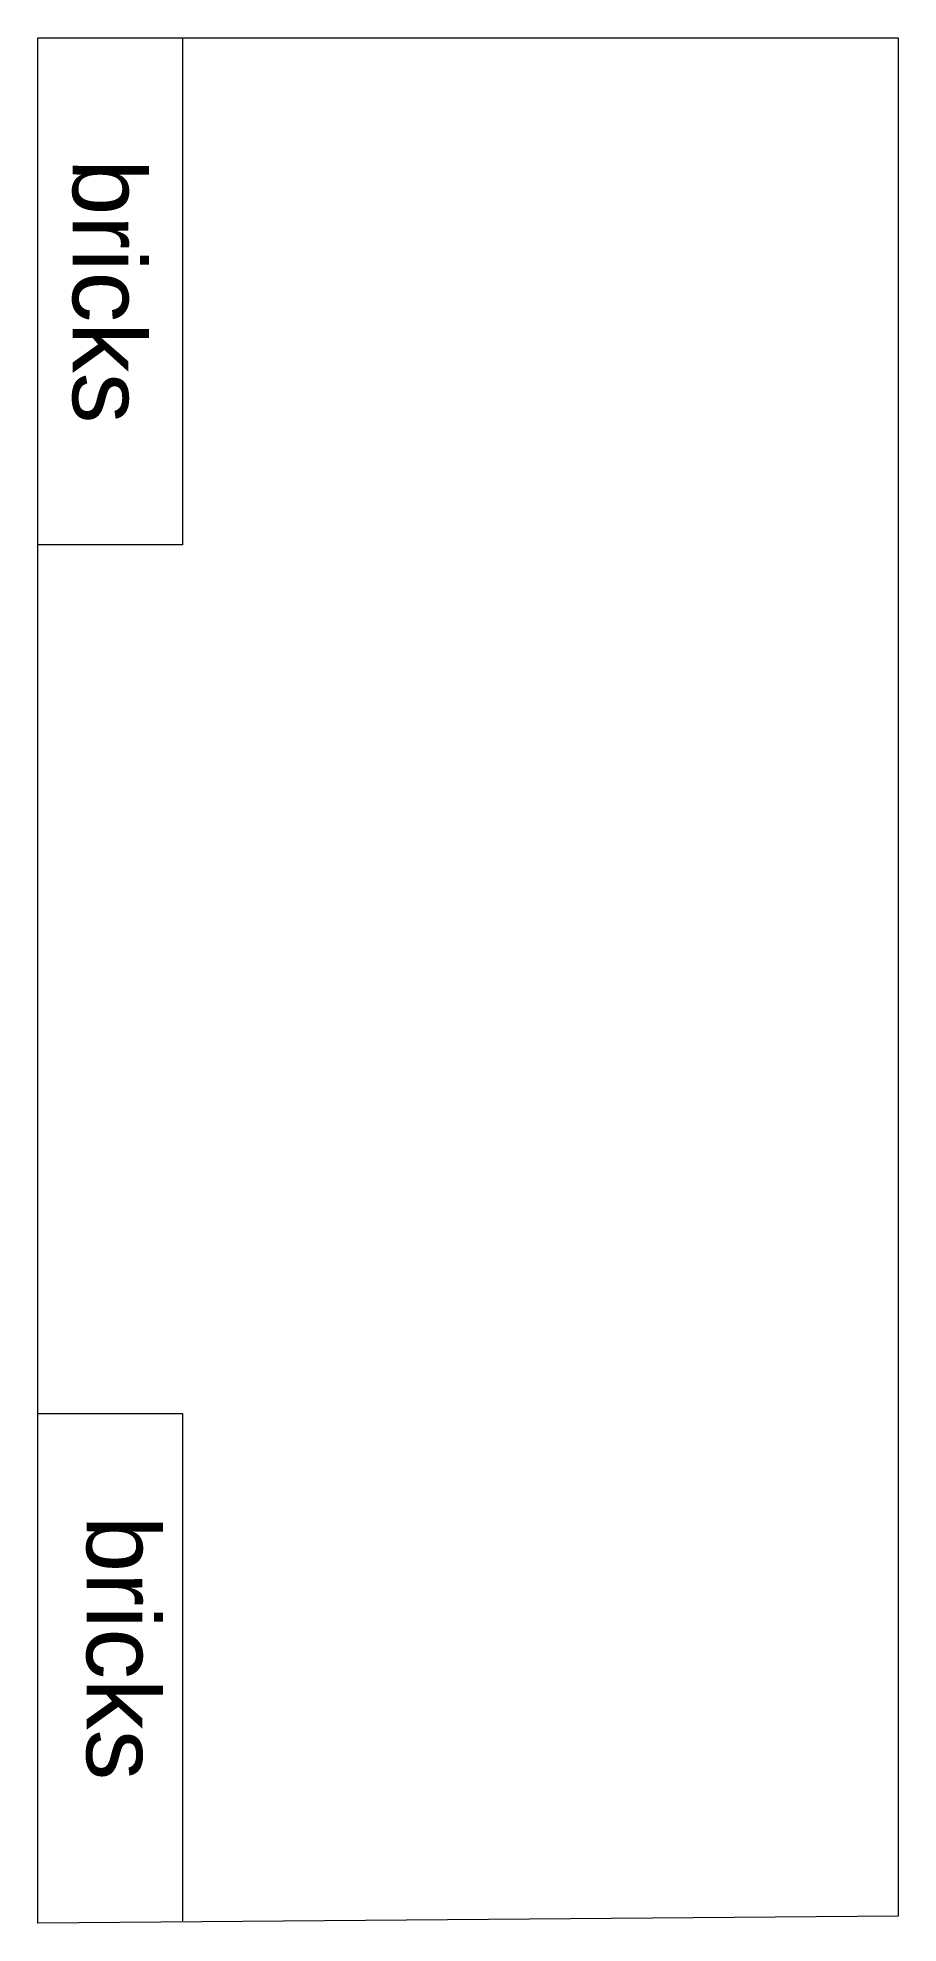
# Model space of a CAD drawing. Header units: inches. Extents: x 359.4 to 395, y -398.4 to -320.3.
import ezdxf

# ---------------------------------------------------------------- set-up
doc = ezdxf.new("R2010")
doc.units = ezdxf.units.IN
doc.header["$MEASUREMENT"] = 0
doc.layers.add('A401-Floorplan-outside', color=3, linetype='Continuous', lineweight=9)
doc.styles.add('Reg', font='Arial.ttf', dxfattribs={"height": 3})

msp = doc.modelspace()

# ---------------------------------------------------------------- linework, layer by layer
at = {"layer": 'A401-Floorplan-outside'}
msp.add_lwpolyline([(395.037, -320.287), (395.037, -398.064), (359.413, -398.36), (359.412, -320.287)], close=True, dxfattribs=at)
for points in [[(365.412, -320.287), (365.412, -341.287), (359.412, -341.287)], [(359.412, -377.252), (365.412, -377.252), (365.412, -398.252)]]:
    msp.add_lwpolyline(points, dxfattribs=at)

# ---------------------------------------------------------------- texts
at = {"layer": 'A401-Floorplan-outside', "style": 'Reg'}
for p in [(360.86, -325.312), (361.436, -381.493)]:
    msp.add_text('bricks', height=3, rotation=270, dxfattribs=at).set_placement(p)

doc.saveas('drawing.dxf')
